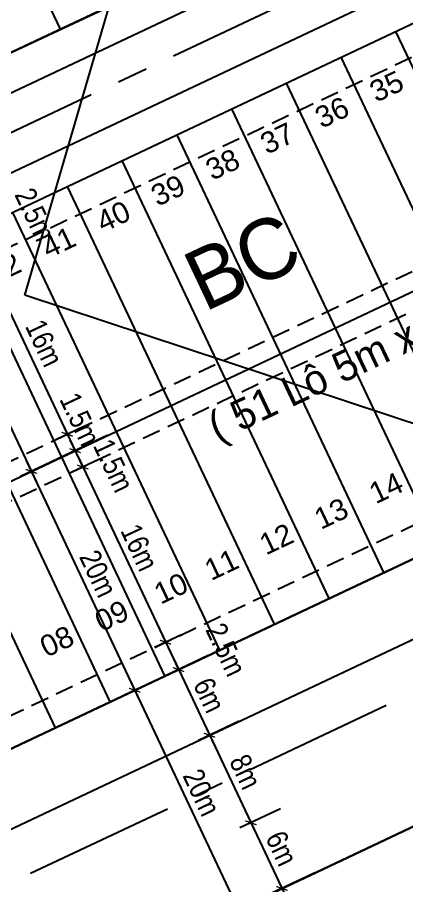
# Model space of a CAD drawing. Extents: x 597165 to 598689, y 1181586 to 1183364.
# Drawn here: x 597870.3 to 597902.4, y 1182639.5 to 1182711.2 of the extents above; entities that cross this region are included whole.
import ezdxf
from ezdxf.enums import TextEntityAlignment as Align

# ---------------------------------------------------------------- set-up
doc = ezdxf.new("R2010")
doc.units = 0
doc.header["$MEASUREMENT"] = 0
doc.linetypes.add('CENTER', pattern=[2, 1.25, -0.25, 0.25, -0.25])
doc.linetypes.add('DASHED', pattern=[0.75, 0.5, -0.25])
doc.layers.get('0').update_dxf_attribs({"linetype": 'CONTINUOUS'})
doc.layers.get('DEFPOINTS').update_dxf_attribs({"color": 8, "linetype": 'CONTINUOUS'})
for name, color, linetype in [('CGXD', 3, 'CONTINUOUS'), ('DIM-T', 7, 'CONTINUOUS'), ('DTEXT-TENLO', 4, 'CONTINUOUS'), ('HA-CAY-XANH-KO', 3, 'CONTINUOUS'), ('NEN-HT', 8, 'CONTINUOUS'), ('NET-LENGOAI', 4, 'CONTINUOUS'), ('NET-LETRONG', 5, 'CONTINUOUS'), ('NET-PLO', 2, 'CONTINUOUS'), ('NET-TIM', 2, 'CENTER'), ('TEXT-SOLO', 7, 'CONTINUOUS')]:
    doc.layers.add(name, color=color, linetype=linetype)
doc.styles.add('AVO', font='VHELVEN.TTF')
doc.styles.add('VHEL-C-R', font='VHELVCN.TTF')
doc.styles.add('VTIMES-R', font='VAPTIMN.TTF')
doc.dimstyles.new('TL1000', dxfattribs={"dimscale": 0, "dimtxt": 2, "dimasz": 0.7, "dimexe": 1, "dimexo": 1, "dimgap": 0.5, "dimtad": 1, "dimdec": 1, "dimzin": 12, "dimtxsty": 'VHEL-C-R', "dimblk1": 'ARCHTICK', "dimblk2": 'ARCHTICK', "dimsah": 1, "dimcen": -0.09, "dimdle": 1, "dimclrd": 256, "dimclre": 256, "dimclrt": 256, "dimazin": 3, "dimtfac": 0.005, "dimtdec": 1, "dimtix": 1, "dimtmove": 0, "dimatfit": 3, "dimtolj": 1, "dimtzin": 0})

# ---------------------------------------------------------------- blocks, each defined once
blk = doc.blocks.new('_ARCHTICK')
at = {"color": 0, "linetype": 'BYBLOCK', "const_width": 0.15}
blk.add_lwpolyline([(-0.5, -0.5), (0.5, 0.5)], dxfattribs=at)
blk = doc.blocks.new('*D1512')
at = {"linetype": 'BYBLOCK'}
for p, q in [((597886.312, 1182658.637), (597879.079, 1182655.22)), ((597879.556, 1182656.552), (597888.951, 1182636.659)), ((597894.854, 1182640.553), (597887.62, 1182637.136))]:
    blk.add_line(p, q, dxfattribs=at)
at = {"layer": 'DEFPOINTS', "color": 0, "linetype": 'BYBLOCK'}
for p in [(597887.216, 1182659.064), (597895.758, 1182640.98), (597888.524, 1182637.563)]:
    blk.add_point(p, dxfattribs=at)
at = {"linetype": 'BYBLOCK', "xscale": 0.7, "yscale": 0.7, "zscale": 0.7}
for p, rotation in [((597879.983, 1182655.648), 115.2825172568786), ((597888.524, 1182637.563), 295.2825172568786)]:
    blk.add_blockref('_ARCHTICK', p, dxfattribs=dict(at, rotation=rotation))
at = {"linetype": 'BYBLOCK', "insert": (597885.514, 1182647.201), "char_height": 1.75, "attachment_point": 5, "rotation": 295.28252, "style": 'VHEL-C-R'}
blk.add_mtext('\\A1;20m', dxfattribs=at)
blk = doc.blocks.new('*D1365')
at = {"linetype": 'BYBLOCK'}
for p, q in [((597886.037, 1182658.507), (597882.695, 1182656.929)), ((597883.173, 1182658.26), (597886.589, 1182651.026)), ((597888.6, 1182653.082), (597885.258, 1182651.504))]:
    blk.add_line(p, q, dxfattribs=at)
at = {"layer": 'DEFPOINTS', "color": 0, "linetype": 'BYBLOCK'}
for p in [(597886.942, 1182658.934), (597889.504, 1182653.509), (597886.162, 1182651.931)]:
    blk.add_point(p, dxfattribs=at)
at = {"linetype": 'BYBLOCK', "xscale": 0.7, "yscale": 0.7, "zscale": 0.7}
for p, rotation in [((597883.6, 1182657.356), 115.2825172568905), ((597886.162, 1182651.931), 295.2825172568905)]:
    blk.add_blockref('_ARCHTICK', p, dxfattribs=dict(at, rotation=rotation))
at = {"linetype": 'BYBLOCK', "insert": (597886.141, 1182655.238), "char_height": 1.75, "attachment_point": 5, "rotation": 295.28252, "style": 'VHEL-C-R'}
blk.add_mtext('\\A1;6m', dxfattribs=at)
blk = doc.blocks.new('*D1364')
at = {"linetype": 'BYBLOCK'}
for p, q in [((597888.6, 1182653.082), (597885.258, 1182651.504)), ((597885.735, 1182652.835), (597890.006, 1182643.793)), ((597892.017, 1182645.848), (597888.675, 1182644.27))]:
    blk.add_line(p, q, dxfattribs=at)
at = {"layer": 'DEFPOINTS', "color": 0, "linetype": 'BYBLOCK'}
for p in [(597889.504, 1182653.509), (597892.921, 1182646.275), (597889.579, 1182644.697)]:
    blk.add_point(p, dxfattribs=at)
at = {"linetype": 'BYBLOCK', "xscale": 0.7, "yscale": 0.7, "zscale": 0.7}
for p, rotation in [((597886.162, 1182651.931), 115.2825172568905), ((597889.579, 1182644.697), 295.2825172568905)]:
    blk.add_blockref('_ARCHTICK', p, dxfattribs=dict(at, rotation=rotation))
at = {"linetype": 'BYBLOCK', "insert": (597889.131, 1182648.909), "char_height": 1.75, "attachment_point": 5, "rotation": 295.28252, "style": 'VHEL-C-R'}
blk.add_mtext('\\A1;8m', dxfattribs=at)
blk = doc.blocks.new('*D1363')
at = {"linetype": 'BYBLOCK'}
for p, q in [((597892.017, 1182645.848), (597888.675, 1182644.27)), ((597889.152, 1182645.601), (597892.568, 1182638.367)), ((597894.579, 1182640.423), (597891.237, 1182638.845))]:
    blk.add_line(p, q, dxfattribs=at)
at = {"layer": 'DEFPOINTS', "color": 0, "linetype": 'BYBLOCK'}
for p in [(597892.921, 1182646.275), (597895.483, 1182640.85), (597892.141, 1182639.272)]:
    blk.add_point(p, dxfattribs=at)
at = {"linetype": 'BYBLOCK', "xscale": 0.7, "yscale": 0.7, "zscale": 0.7}
for p, rotation in [((597889.579, 1182644.697), 115.2825172568905), ((597892.141, 1182639.272), 295.2825172568905)]:
    blk.add_blockref('_ARCHTICK', p, dxfattribs=dict(at, rotation=rotation))
at = {"linetype": 'BYBLOCK', "insert": (597892.12, 1182642.579), "char_height": 1.75, "attachment_point": 5, "rotation": 295.28252, "style": 'VHEL-C-R'}
blk.add_mtext('\\A1;6m', dxfattribs=at)
blk = doc.blocks.new('*D1226')
at = {"linetype": 'BYBLOCK'}
for p, q in [((597876.376, 1182676.063), (597874.154, 1182675.013)), ((597874.631, 1182676.344), (597875.699, 1182674.084)), ((597877.017, 1182674.706), (597874.794, 1182673.657))]:
    blk.add_line(p, q, dxfattribs=at)
at = {"layer": 'DEFPOINTS', "color": 0, "linetype": 'BYBLOCK'}
for p in [(597877.28, 1182676.49), (597877.921, 1182675.133), (597875.699, 1182674.084)]:
    blk.add_point(p, dxfattribs=at)
at = {"linetype": 'BYBLOCK', "xscale": 0.7, "yscale": 0.7, "zscale": 0.7}
for p, rotation in [((597875.058, 1182675.44), 115.2825175136718), ((597875.699, 1182674.084), 295.2825175136718)]:
    blk.add_blockref('_ARCHTICK', p, dxfattribs=dict(at, rotation=rotation))
at = {"linetype": 'BYBLOCK', "insert": (597878.239, 1182674.214), "char_height": 1.75, "attachment_point": 5, "rotation": 295.28252, "style": 'VHEL-C-R'}
blk.add_mtext('\\A1;1.5m', dxfattribs=at)
blk = doc.blocks.new('*D1225')
at = {"linetype": 'BYBLOCK'}
for p, q in [((597877.017, 1182674.706), (597874.794, 1182673.657)), ((597875.271, 1182674.988), (597882.959, 1182658.712)), ((597883.85, 1182660.239), (597881.628, 1182659.189))]:
    blk.add_line(p, q, dxfattribs=at)
at = {"layer": 'DEFPOINTS', "color": 0, "linetype": 'BYBLOCK'}
for p in [(597877.921, 1182675.133), (597884.754, 1182660.666), (597882.532, 1182659.616)]:
    blk.add_point(p, dxfattribs=at)
at = {"linetype": 'BYBLOCK', "xscale": 0.7, "yscale": 0.7, "zscale": 0.7}
for p, rotation in [((597875.699, 1182674.084), 115.2825175136718), ((597882.532, 1182659.616), 295.2825175136718)]:
    blk.add_blockref('_ARCHTICK', p, dxfattribs=dict(at, rotation=rotation))
at = {"linetype": 'BYBLOCK', "insert": (597880.375, 1182667.445), "char_height": 1.75, "attachment_point": 5, "rotation": 295.28252, "style": 'VHEL-C-R'}
blk.add_mtext('\\A1;16m', dxfattribs=at)
blk = doc.blocks.new('*D1224')
at = {"linetype": 'BYBLOCK'}
for p, q in [((597883.85, 1182660.239), (597881.628, 1182659.189)), ((597882.105, 1182660.521), (597883.6, 1182657.356)), ((597884.918, 1182657.978), (597882.695, 1182656.929))]:
    blk.add_line(p, q, dxfattribs=at)
at = {"layer": 'DEFPOINTS', "color": 0, "linetype": 'BYBLOCK'}
for p in [(597884.754, 1182660.666), (597885.822, 1182658.406), (597883.6, 1182657.356)]:
    blk.add_point(p, dxfattribs=at)
at = {"linetype": 'BYBLOCK', "xscale": 0.7, "yscale": 0.7, "zscale": 0.7}
for p, rotation in [((597882.532, 1182659.616), 115.2825175136718), ((597883.6, 1182657.356), 295.2825175136718)]:
    blk.add_blockref('_ARCHTICK', p, dxfattribs=dict(at, rotation=rotation))
at = {"linetype": 'BYBLOCK', "insert": (597887.52, 1182659.007), "char_height": 1.75, "attachment_point": 5, "rotation": 295.28252, "style": 'VHEL-C-R'}
blk.add_mtext('\\A1;2.5m', dxfattribs=at)
blk = doc.blocks.new('*D1223')
at = {"linetype": 'BYBLOCK'}
for p, q in [((597875.735, 1182677.419), (597873.513, 1182676.369)), ((597873.99, 1182677.701), (597875.058, 1182675.44)), ((597876.376, 1182676.063), (597874.154, 1182675.013))]:
    blk.add_line(p, q, dxfattribs=at)
at = {"layer": 'DEFPOINTS', "color": 0, "linetype": 'BYBLOCK'}
for p in [(597876.64, 1182677.846), (597877.28, 1182676.49), (597875.058, 1182675.44)]:
    blk.add_point(p, dxfattribs=at)
at = {"linetype": 'BYBLOCK', "xscale": 0.7, "yscale": 0.7, "zscale": 0.7}
for p, rotation in [((597874.417, 1182676.796), 115.2825175136718), ((597875.058, 1182675.44), 295.2825175136718)]:
    blk.add_blockref('_ARCHTICK', p, dxfattribs=dict(at, rotation=rotation))
at = {"linetype": 'BYBLOCK', "insert": (597875.467, 1182678.043), "char_height": 1.75, "attachment_point": 5, "rotation": 295.28252, "style": 'VHEL-C-R'}
blk.add_mtext('\\A1;1.5m', dxfattribs=at)
blk = doc.blocks.new('*D1222')
at = {"linetype": 'BYBLOCK'}
for p, q in [((597868.902, 1182691.886), (597866.68, 1182690.837)), ((597867.157, 1182692.168), (597874.844, 1182675.892)), ((597875.735, 1182677.419), (597873.513, 1182676.369))]:
    blk.add_line(p, q, dxfattribs=at)
at = {"layer": 'DEFPOINTS', "color": 0, "linetype": 'BYBLOCK'}
for p in [(597869.806, 1182692.314), (597876.64, 1182677.846), (597874.417, 1182676.796)]:
    blk.add_point(p, dxfattribs=at)
at = {"linetype": 'BYBLOCK', "xscale": 0.7, "yscale": 0.7, "zscale": 0.7}
for p, rotation in [((597867.584, 1182691.264), 115.2825175136718), ((597874.417, 1182676.796), 295.2825175136718)]:
    blk.add_blockref('_ARCHTICK', p, dxfattribs=dict(at, rotation=rotation))
at = {"linetype": 'BYBLOCK', "insert": (597872.509, 1182684.33), "char_height": 1.75, "attachment_point": 5, "rotation": 295.28252, "style": 'VHEL-C-R'}
blk.add_mtext('\\A1;16m', dxfattribs=at)
blk = doc.blocks.new('*D1221')
at = {"linetype": 'BYBLOCK'}
for p, q in [((597867.834, 1182694.147), (597865.612, 1182693.097)), ((597866.089, 1182694.429), (597867.584, 1182691.264)), ((597868.902, 1182691.886), (597866.68, 1182690.837))]:
    blk.add_line(p, q, dxfattribs=at)
at = {"layer": 'DEFPOINTS', "color": 0, "linetype": 'BYBLOCK'}
for p in [(597868.739, 1182694.574), (597869.806, 1182692.314), (597867.584, 1182691.264)]:
    blk.add_point(p, dxfattribs=at)
at = {"linetype": 'BYBLOCK', "xscale": 0.7, "yscale": 0.7, "zscale": 0.7}
for p, rotation in [((597866.516, 1182693.524), 115.2825175136718), ((597867.584, 1182691.264), 295.2825175136718)]:
    blk.add_blockref('_ARCHTICK', p, dxfattribs=dict(at, rotation=rotation))
at = {"linetype": 'BYBLOCK', "insert": (597871.752, 1182694.947), "char_height": 1.75, "attachment_point": 5, "rotation": 295.28252, "style": 'VHEL-C-R'}
blk.add_mtext('\\A1;2.5m', dxfattribs=at)
blk = doc.blocks.new('*D1151')
at = {"linetype": 'BYBLOCK'}
for p, q in [((597869.229, 1182694.806), (597861.995, 1182691.389)), ((597862.472, 1182692.72), (597871.868, 1182672.828)), ((597877.771, 1182676.721), (597870.537, 1182673.305))]:
    blk.add_line(p, q, dxfattribs=at)
at = {"layer": 'DEFPOINTS', "color": 0, "linetype": 'BYBLOCK'}
for p in [(597870.133, 1182695.233), (597878.675, 1182677.148), (597871.441, 1182673.732)]:
    blk.add_point(p, dxfattribs=at)
at = {"linetype": 'BYBLOCK', "xscale": 0.7, "yscale": 0.7, "zscale": 0.7}
for p, rotation in [((597862.899, 1182691.816), 115.2825173080459), ((597871.441, 1182673.732), 295.2825173080458)]:
    blk.add_blockref('_ARCHTICK', p, dxfattribs=dict(at, rotation=rotation))
at = {"linetype": 'BYBLOCK', "insert": (597868.43, 1182683.369), "char_height": 1.75, "attachment_point": 5, "rotation": 295.28252, "style": 'VHEL-C-R'}
blk.add_mtext('\\A1;20m', dxfattribs=at)
blk = doc.blocks.new('*D1150')
at = {"linetype": 'BYBLOCK'}
for p, q in [((597877.771, 1182676.721), (597870.537, 1182673.305)), ((597871.014, 1182674.636), (597880.41, 1182654.743)), ((597886.312, 1182658.637), (597879.079, 1182655.22))]:
    blk.add_line(p, q, dxfattribs=at)
at = {"layer": 'DEFPOINTS', "color": 0, "linetype": 'BYBLOCK'}
for p in [(597878.675, 1182677.148), (597887.216, 1182659.064), (597879.983, 1182655.648)]:
    blk.add_point(p, dxfattribs=at)
at = {"linetype": 'BYBLOCK', "xscale": 0.7, "yscale": 0.7, "zscale": 0.7}
for p, rotation in [((597871.441, 1182673.732), 115.2825173080459), ((597879.983, 1182655.648), 295.2825173080458)]:
    blk.add_blockref('_ARCHTICK', p, dxfattribs=dict(at, rotation=rotation))
at = {"linetype": 'BYBLOCK', "insert": (597876.972, 1182665.285), "char_height": 1.75, "attachment_point": 5, "rotation": 295.28252, "style": 'VHEL-C-R'}
blk.add_mtext('\\A1;20m', dxfattribs=at)

msp = doc.modelspace()

# ---------------------------------------------------------------- hatches: boundary and pattern name
at = {"layer": 'HA-CAY-XANH-KO'}
h = msp.add_hatch(dxfattribs=at)
h.set_pattern_fill('AR-SAND', color=256, scale=2, angle=359.765823, style=0)
h.set_pattern_definition([(242.5483, (597971.2955, 1182505.2794), (1.745706, -3.437875), [0, -3.04, 0, -3.4, 0, -3.25]), (212.5483, (597971.2955, 1182505.2794), (-0.81697, -6.61204), [0, -1.64, 0, -2.74, 0, -1.05]), (172.5483, (597973.524, 1182506.321), (-5.637727, -2.6472), [0, -1, 0, -3.6, 0, -4.7]), (162.5483, (597973.524, 1182506.321), (-4.70362, -4.13575), [0, -0.5, 0, -2.36, 0, -2.7])])
edge = h.paths.add_edge_path()
edge.add_line((598011.7828, 1182466.3894), (598013.4912, 1182462.7726))
edge.add_line((598013.4912, 1182462.7726), (598037.2823, 1182474.0097))
edge.add_line((598037.2823, 1182474.0097), (598041.7985, 1182481.1451))
edge.add_line((598041.7985, 1182481.1451), (598041.7727, 1182507.7329))
edge.add_line((598041.7727, 1182507.7329), (598041.768, 1182513.9225))
edge.add_line((598041.768, 1182513.9225), (597966.0698, 1182674.1899))
edge.add_line((597966.0698, 1182674.1899), (597918.7677, 1182651.848))
edge.add_line((597918.7677, 1182651.848), (597921.3302, 1182646.4227))
edge.add_line((597921.3302, 1182646.4227), (597959.5901, 1182664.4938))
edge.add_arc((597961.2985, 1182660.877), 4, 25.282517, 115.282517, ccw=False)
edge.add_line((597964.9153, 1182662.5853), (597967.1045, 1182657.9504))
edge.add_arc((597967.727, 1182653.6655), 4.3298, -47.701248, 98.266283, ccw=False)
edge.add_line((597970.641, 1182650.463), (598035.3858, 1182513.3861))
edge.add_arc((598031.7689, 1182511.6778), 4, 0.05553, 25.282517, ccw=False)
edge.add_line((598035.7689, 1182511.6817), (598035.7993, 1182480.2713))
edge.add_arc((598031.7994, 1182480.2674), 4, -64.717482, 0.05553, ccw=False)
edge.add_line((598033.5077, 1182476.6506), (598011.7828, 1182466.3894))
edge = h.paths.add_edge_path()
edge.add_line((597995.4069, 1182454.2309), (597993.6986, 1182457.8478))
edge.add_line((597993.6986, 1182457.8478), (597923.5439, 1182424.712))
edge.add_arc((597921.8355, 1182428.3288), 4, 205.282517, 295.282518, ccw=False)
edge.add_line((597918.2187, 1182426.6205), (597835.6129, 1182601.5126))
edge.add_arc((597839.2297, 1182603.2209), 4, 115.282517, 205.282517, ccw=False)
edge.add_line((597837.5214, 1182606.8377), (597885.1617, 1182629.3394))
edge.add_line((597885.1617, 1182629.3394), (597882.5992, 1182634.7647))
edge.add_line((597882.5992, 1182634.7647), (597827.7252, 1182608.8464))
edge.add_line((597827.7252, 1182608.8464), (597918.0185, 1182417.6785))
edge.add_line((597918.0185, 1182417.6785), (597995.4069, 1182454.2309))

# ---------------------------------------------------------------- linework, layer by layer
at = {"layer": 'CGXD', "linetype": 'DASHED', "ltscale": 3}
for points in [[(597932.07, 1182704.0273), (597925.2367, 1182718.4947), (597843.8576, 1182680.0573), (597850.6909, 1182665.5899)], [(597952.8115, 1182692.8112), (597954.4984, 1182697.518), (597949.175, 1182708.7886), (597833.8879, 1182654.3356), (597839.6535, 1182642.1287), (597842.9817, 1182640.9359)]]:
    msp.add_lwpolyline(points, close=True, dxfattribs=at)
at = {"layer": 'NEN-HT', "linetype": 'CONTINUOUS'}
for p, q in [((597870.9, 1182688.28), (597879.02, 1182716.05)), ((597920.91, 1182671.77), (597870.9, 1182688.28))]:
    msp.add_line(p, q, dxfattribs=at)
at = {"layer": 'NET-LENGOAI', "ltscale": 20}
for p, q in [((597825.3829, 1182684.0495), (597936.6011, 1182736.5806)), ((597939.1636, 1182731.1553), (597827.9454, 1182678.6242)), ((597848.8724, 1182634.3178), (597960.0906, 1182686.8489))]:
    msp.add_line(p, q, dxfattribs=at)
at = {"layer": 'NET-LETRONG'}
for p, q in [((597824.1017, 1182686.7622), (597932.6072, 1182738.012)), ((597932.6072, 1182738.012), (597824.1017, 1182686.7622)), ((597829.2267, 1182675.9116), (597937.7322, 1182727.1614)), ((597767.1429, 1182580.2319), (598037.1034, 1182707.7408)), ((598037.1034, 1182707.7408), (597767.1429, 1182580.2319)), ((597846.3099, 1182639.7431), (597954.8155, 1182690.9929)), ((597954.8155, 1182690.9929), (597846.3099, 1182639.7431))]:
    msp.add_line(p, q, dxfattribs=at)
at = {"layer": 'NET-PLO'}
for p, q in [((597856.7501, 1182746.4202), (597873.8334, 1182710.2517)), ((597833.2472, 1182655.6919), (597950.7949, 1182711.2126)), ((597918.647, 1182673.9096), (597901.5637, 1182710.0782)), ((597914.1259, 1182671.7742), (597897.0426, 1182707.9427)), ((597909.6049, 1182669.6388), (597892.5216, 1182705.8073)), ((597905.0838, 1182667.5034), (597888.0005, 1182703.6719)), ((597900.5627, 1182665.368), (597883.4794, 1182701.5365)), ((597896.0417, 1182663.2326), (597878.9584, 1182699.4011)), ((597891.5206, 1182661.0972), (597874.4373, 1182697.2657)), ((597886.9995, 1182658.9618), (597869.9163, 1182695.1303)), ((597882.4785, 1182656.8264), (597865.3952, 1182692.9949)), ((597877.9574, 1182654.691), (597860.8741, 1182690.8595)), ((597873.4363, 1182652.5555), (597856.3531, 1182688.7241))]:
    msp.add_line(p, q, dxfattribs=at)
at = {"layer": 'NET-TIM', "ltscale": 10}
for p, q in [((597948.7329, 1182738.9929), (597814.9094, 1182675.7848)), ((597744.7879, 1182580.7324), (597973.1016, 1182688.5706))]:
    msp.add_line(p, q, dxfattribs=at)

# ---------------------------------------------------------------- texts
at = {"layer": 'DTEXT-TENLO', "style": 'VTIMES-R'}
for s, height, p in [('BC', 5, (597889.938, 1182688.8454)), ('( 51 Loâ 5m x 20m)', 2.5, (597899.0828, 1182681.921))]:
    msp.add_text(s, height=height, rotation=25.282517, dxfattribs=at).set_placement(p, align=Align.CENTER)
at = {"layer": 'TEXT-SOLO', "color": 3, "style": 'AVO'}
for s, p in [('35', (597901.1576, 1182704.757)), ('36', (597896.643, 1182702.608)), ('37', (597892.1284, 1182700.459)), ('38', (597887.6138, 1182698.3099)), ('39', (597883.0992, 1182696.1609)), ('40', (597878.5846, 1182694.0119)), ('41', (597874.07, 1182691.8629)), ('42', (597869.5553, 1182689.7138)), ('14', (597901.1144, 1182671.5795)), ('13', (597896.5824, 1182669.4673)), ('12', (597892.0505, 1182667.3551)), ('11', (597887.5185, 1182665.2429)), ('10', (597883.3422, 1182663.2823)), ('09', (597878.4546, 1182661.0185)), ('08', (597873.9226, 1182658.9063))]:
    msp.add_text(s, height=1.75, rotation=25.282517, dxfattribs=at).set_placement(p, align=Align.CENTER)

# ---------------------------------------------------------------- dimensions: what is measured, and where the dimension line sits
at = {"layer": 'DIM-T', "color": 1}
for base, p1, p2, picture, middle in [((597867.584, 1182691.2639), (597868.7386, 1182694.574), (597869.8063, 1182692.3135), '*D1221', (597871.7521, 1182694.9473)), ((597874.4173, 1182676.7965), (597869.8063, 1182692.3135), (597876.6396, 1182677.8461), '*D1222', (597872.5091, 1182684.3298)), ((597875.058, 1182675.4402), (597876.6396, 1182677.8461), (597877.2802, 1182676.4898), '*D1223', (597875.4669, 1182678.0434)), ((597875.6986, 1182674.0838), (597877.2802, 1182676.4898), (597877.9208, 1182675.1335), '*D1226', (597878.2394, 1182674.2145)), ((597883.5996, 1182657.3559), (597884.7541, 1182660.666), (597885.8218, 1182658.4055), '*D1224', (597887.5199, 1182659.0069))]:
    dim = msp.add_linear_dim(base=base, p1=p1, p2=p2, angle=115.282518, dimstyle='TL1000', override={"dimscale": 1, "dimtxt": 1.75, "dimdsep": 46, "dimpost": 'm'}, dxfattribs=at)
    dim.commit()
    dim.dimension.update_dxf_attribs({"geometry": picture, "text_midpoint": middle, "dimtype": 160})
at = {"layer": 'DIM-T'}
for p1, p2, picture, middle in [((597870.1332, 1182695.2327), (597878.6748, 1182677.1485), '*D1151', (597868.4305, 1182683.3692)), ((597878.6748, 1182677.1485), (597887.2164, 1182659.0642), '*D1150', (597876.9721, 1182665.2849)), ((597887.2164, 1182659.0642), (597895.7581, 1182640.98), '*D1512', (597885.5137, 1182647.2007))]:
    dim = msp.add_aligned_dim(p1=p1, p2=p2, distance=-8, dimstyle='TL1000', override={"dimscale": 1, "dimtxt": 1.75, "dimpost": 'm'}, dxfattribs=at)
    dim.commit()
    dim.dimension.update_dxf_attribs({"geometry": picture, "text_midpoint": middle})
at = {"layer": 'DIM-T', "color": 1}
for base, p1, p2, angle, override, picture, middle in [((597882.5319, 1182659.6164), (597877.9208, 1182675.1335), (597884.7541, 1182660.666), 115.282518, {"dimscale": 1, "dimtxt": 1.75, "dimdsep": 46, "dimpost": 'm'}, '*D1225', (597880.3754, 1182667.4453)), ((597889.5787, 1182644.6969), (597889.5042, 1182653.5092), (597892.9209, 1182646.2755), 115.282517, {"dimscale": 1, "dimtxt": 1.75, "dimasz": 0.7, "dimdsep": 46, "dimpost": 'm'}, '*D1364', (597889.1306, 1182648.909)), ((597892.1412, 1182639.2716), (597892.9209, 1182646.2755), (597895.4833, 1182640.8502), 115.282517, {"dimscale": 1, "dimtxt": 1.75, "dimasz": 0.7, "dimdsep": 46, "dimpost": 'm'}, '*D1363', (597892.1202, 1182642.5795))]:
    dim = msp.add_linear_dim(base=base, p1=p1, p2=p2, angle=angle, dimstyle='TL1000', override=override, dxfattribs=at)
    dim.commit()
    dim.dimension.update_dxf_attribs({"geometry": picture, "text_midpoint": middle})
dim = msp.add_aligned_dim(p1=(597886.9417, 1182658.9345), p2=(597889.5042, 1182653.5092), distance=-3.6962, dimstyle='TL1000', override={"dimscale": 1, "dimtxt": 1.75, "dimasz": 0.7, "dimdsep": 46, "dimpost": 'm'}, dxfattribs=at)
dim.commit()
dim.dimension.update_dxf_attribs({"geometry": '*D1365', "text_midpoint": (597886.141, 1182655.2385)})

doc.saveas('drawing.dxf')
